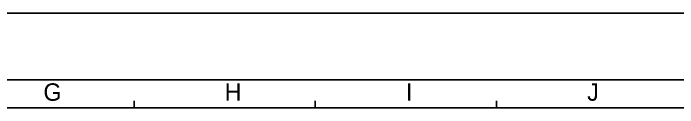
# Model space of a CAD drawing. Header units: millimetres. Extents: x 0 to 841, y 0 to 594.
# Drawn here: x 355.2 to 545.8, y 566.9 to 594 of the extents above; entities that cross this region are included whole.
import ezdxf

# ---------------------------------------------------------------- set-up
doc = ezdxf.new("R2010")
doc.units = ezdxf.units.MM
doc.header["$LTSCALE"] = 46.255
doc.layers.get('0').update_dxf_attribs({"linetype": 'CONTINUOUS'})
doc.styles.add('TEXTSTYLE_2', font='txt')

msp = doc.modelspace()

# ---------------------------------------------------------------- linework, layer by layer
at = {"color": 4, "linetype": 'CONTINUOUS'}
for p, q in [((0, 594), (841, 594)), ((16.34, 574.88), (819.34, 574.88)), ((389.84, 566.88), (389.84, 568.88)), ((441.84, 566.88), (441.84, 568.88)), ((493.84, 566.88), (493.84, 568.88)), ((25.84, 566.88), (809.34, 566.88))]:
    msp.add_line(p, q, dxfattribs=at)

# ---------------------------------------------------------------- texts
at = {"color": 2, "linetype": 'CONTINUOUS', "char_height": 5, "width": 5, "attachment_point": 1, "line_spacing_factor": 0.9, "style": 'TEXTSTYLE_2'}
for s, insert in [('G', (363.84, 573.88)), ('H', (415.84, 573.88)), ('I', (467.84, 573.88)), ('J', (519.84, 573.88))]:
    msp.add_mtext(s, dxfattribs=dict(at, insert=insert))

doc.saveas('drawing.dxf')
